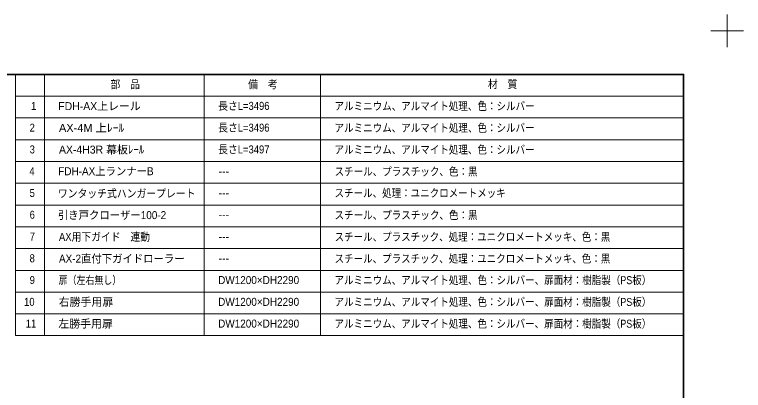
# Model space of a CAD drawing. Units: millimetres, scale not verified. Extents: x -4547 to 4547, y -2284 to 2284.
# Drawn here: x -644 to 1866, y 989 to 2284 of the extents above; entities that cross this region are included whole.
import ezdxf
from ezdxf.enums import TextEntityAlignment as Align

# ---------------------------------------------------------------- set-up
doc = ezdxf.new("R2010")
doc.units = ezdxf.units.MM
doc.header["$LTSCALE"] = 20
doc.layers.add('0-0_1図面枠', color=7, linetype='Continuous', lineweight=20)
doc.styles.add('ＭＳ Ｐゴシック', font='')
doc.styles.get('ＭＳ Ｐゴシック').set_extended_font_data('MS PGothic')

# ---------------------------------------------------------------- blocks, each defined once
blk = doc.blocks.new('グループ')
at = {"layer": '0-0_1図面枠', "lineweight": 15}
for p, q in [((16000, 41550), (16000, 23550)), ((27000, 41550), (27000, 23550)), ((35000, 41550), (35000, 23550)), ((14000, 40050), (60000, 40050)), ((14000, 38550), (60000, 38550)), ((14000, 37050), (60000, 37050)), ((14000, 35550), (60000, 35550)), ((14000, 34050), (60000, 34050)), ((14000, 32550), (60000, 32550)), ((14000, 31050), (60000, 31050)), ((14000, 29550), (60000, 29550)), ((14000, 28050), (60000, 28050)), ((14000, 26550), (60000, 26550)), ((14000, 25050), (60000, 25050))]:
    blk.add_line(p, q, dxfattribs=at)
blk.add_lwpolyline([(14000, 41550), (60000, 41550), (60000, 23550), (14000, 23550)], close=True, dxfattribs=at)
blk = doc.blocks.new('グループ-1')
at = {"layer": '0-0_1図面枠', "lineweight": 15}
for p, q in [((63000, 43425), (63000, 45675)), ((64125, 44550), (61875, 44550))]:
    blk.add_line(p, q, dxfattribs=at)
blk = doc.blocks.new('グループ-3')
at = {"layer": '0-0_1図面枠', "lineweight": 35}
blk.add_lwpolyline([(-60000, 41550), (60000, 41550), (60000, -41550), (-60000, -41550)], close=True, dxfattribs=at)
blk = doc.blocks.new('図面枠')
at = {"layer": '0-0_1図面枠'}
for name in ['グループ-1', 'グループ-3']:
    blk.add_blockref(name, (0, 0), dxfattribs=at)

msp = doc.modelspace()

# ---------------------------------------------------------------- block references
at = {"layer": '0-0_1図面枠', "xscale": 0.05, "yscale": 0.05}
for name in ['図面枠', 'グループ']:
    msp.add_blockref(name, (-1340.62, 0), dxfattribs=at)

# ---------------------------------------------------------------- texts
at = {"layer": '0-0_1図面枠', "style": 'ＭＳ Ｐゴシック'}
for s, height, width, p in [('部\u3000品', 27.57, 0.9, (-313.84, 2021.45)), ('備\u3000考', 27.57, 0.9, (160.31, 2021.38)), ('材\u3000質', 27.57, 0.9, (985.82, 2021.73)), ('1', 27.57, 0.9, (-587.14, 1946.96)), ('長さL=3496', 27.57, 0.9, (56.91, 1947.16)), ('アルミニウム、アルマイト処理、色：シルバー', 27.57, 0.85, (457.65, 1946.24)), ('2', 27.57, 0.9, (-592.19, 1872.02)), ('AX-4M 上ﾚｰﾙ', 27.51, 1.05, (-491.06, 1871.22)), ('長さL=3496', 27.57, 0.9, (56.91, 1872.16)), ('アルミニウム、アルマイト処理、色：シルバー', 27.57, 0.85, (457.65, 1871.24)), ('3', 27.57, 0.9, (-592.19, 1797.02)), ('長さL=3497', 27.57, 0.9, (56.91, 1797.16)), ('アルミニウム、アルマイト処理、色：シルバー', 27.57, 0.85, (457.65, 1796.24)), ('4', 27.57, 0.9, (-592.93, 1722.02)), ('FDH-AX上ランナーB', 27.51, 0.95, (-493.52, 1721.95)), ('スチール、プラスチック、色：黒', 27.57, 0.85, (457.93, 1720.73)), ('5', 27.57, 0.9, (-592.19, 1647.02)), ('ワンタッチ式ハンガープレート', 27.57, 0.9, (-494.94, 1645.3)), ('スチール、処理：ユニクロメートメッキ', 27.51, 0.85, (457.93, 1646.67)), ('6', 27.57, 0.9, (-592.04, 1572.02)), ('引き戸クローザー100-2', 27.51, 0.95, (-494.66, 1570.81)), ('スチール、プラスチック、色：黒', 27.57, 0.85, (457.93, 1570.73)), ('7', 27.57, 0.9, (-591.76, 1497.02)), ('AX用下ガイド\u3000連動', 27.51, 0.9, (-491.06, 1495.87)), ('スチール、プラスチック、処理：ユニクロメートメッキ、色：黒', 27.51, 0.85, (457.93, 1495.73)), ('8', 27.57, 0.9, (-592.34, 1422.02)), ('AX-2直付下ガイドローラー', 27.51, 0.95, (-491.06, 1420.81)), ('スチール、プラスチック、処理：ユニクロメートメッキ、色：黒', 27.51, 0.85, (457.93, 1420.73)), ('9', 27.57, 0.9, (-592.04, 1347.02)), ('扉（左右無し）', 27.51, 0.8, (-492.35, 1346.67)), ('DW1200×DH2290', 27.57, 0.95, (56.91, 1346.96)), ('アルミニウム、アルマイト処理、色：シルバー、扉面材：樹脂製（PS板）', 27.57, 0.85, (457.65, 1346.6)), ('10', 27.57, 0.9, (-611.22, 1271.96)), ('DW1200×DH2290', 27.57, 0.95, (56.91, 1271.96)), ('アルミニウム、アルマイト処理、色：シルバー、扉面材：樹脂製（PS板）', 27.57, 0.85, (457.65, 1271.6)), ('11', 27.57, 0.9, (-605.59, 1196.96)), ('DW1200×DH2290', 27.57, 0.95, (56.91, 1196.96)), ('アルミニウム、アルマイト処理、色：シルバー、扉面材：樹脂製（PS板）', 27.57, 0.85, (457.65, 1196.6))]:
    msp.add_text(s, height=height, dxfattribs=dict(at, width=width)).set_placement(p, align=Align.BOTTOM_LEFT)
for s, height, p in [('FDH-AX上レール', 27.51, (-493.52, 1946.22)), ('AX-4H3R 幕板ﾚｰﾙ', 27.51, (-491.06, 1796.45)), ('---', 27.57, (58.36, 1722.02)), ('---', 27.57, (58.36, 1647.02)), ('---', 27.57, (58.36, 1572.02)), ('---', 27.57, (58.36, 1497.02)), ('---', 27.57, (58.36, 1422.02)), ('右勝手用扉', 27.57, (-492.07, 1271.6)), ('左勝手用扉', 27.57, (-493.36, 1196.6))]:
    msp.add_text(s, height=height, dxfattribs=at).set_placement(p, align=Align.BOTTOM_LEFT)

doc.saveas('drawing.dxf')
